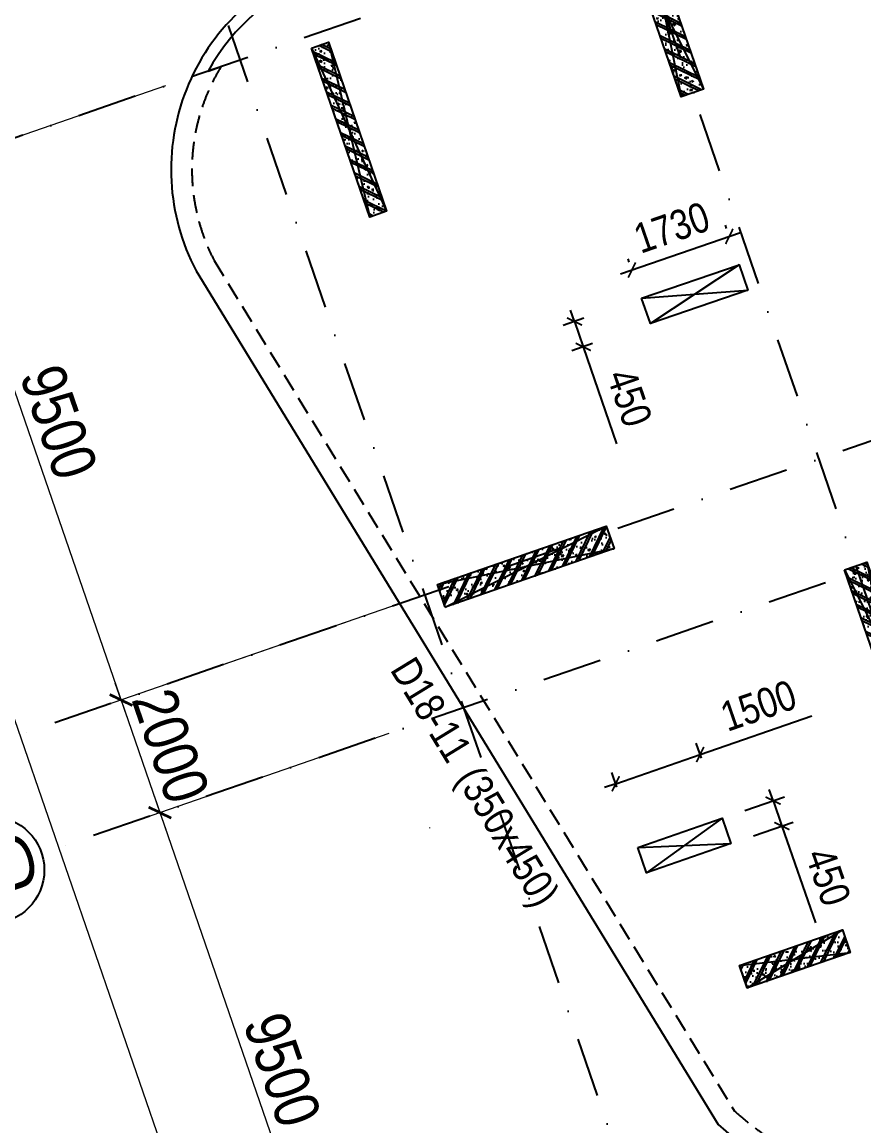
# Model space of a CAD drawing. Header units: millimetres. Extents: x -159515 to 1327256, y -225156 to 138737.
# Drawn here: x 31984 to 46119, y -167827 to -149301 of the extents above; entities that cross this region are included whole.
import ezdxf
from ezdxf.enums import TextEntityAlignment as Align

# ---------------------------------------------------------------- set-up
doc = ezdxf.new("R2010")
doc.units = ezdxf.units.MM
doc.header["$MEASUREMENT"] = 0
doc.linetypes.add('DASHDOT', pattern=[1, 0.5, -0.25, 0, -0.25])
doc.linetypes.add('DASHED', pattern=[4.5, 3, -1.5])
for name, color, linetype in [('ccu11-Khuat', 9, 'DASHED'), ('ccu11-Manh', 8, 'Continuous'), ('ccu11-Thay', 7, 'Continuous'), ('ccu12-Text', 31, 'Continuous'), ('KC2-DIM', 251, 'Continuous'), ('KC2-HOOPS', 6, 'Continuous'), ('KT-Luoi truc South Tower', 8, 'DASHDOT'), ('ST_MBDV Cot vach 220805$0$AUDIT_I_220805193045-1', 50, 'Continuous'), ('Xref_ST_MBDV Cot vach 30.7.2022|Xref_ST_MBDV Cot vach 30.7.2022|Xref_ST_MBDV Cot vach 30.7.2022|Xref_ST_MBDV Cot vach 30.7.2022|KC-Betong', 6, 'Continuous')]:
    doc.layers.add(name, color=color, linetype=linetype)
doc.layers.add('ccu12-Tencaukien', color=9, linetype='Continuous', lineweight=15)
doc.layers.add('KT-Kich thuoc', color=159, linetype='Continuous', lineweight=18)
doc.styles.add('Arial Narrow', font='ARIALN.TTF')
doc.styles.add('ST_MBDV Cot vach 220805$0$HBA-Text', font='GOTHIC.TTF')
doc.dimstyles.new('ccu12-200', dxfattribs={"dimscale": 200, "dimtxt": 2.5, "dimasz": 1, "dimexe": 1, "dimexo": 2, "dimgap": 1, "dimtad": 1, "dimdec": 0, "dimrnd": 5, "dimdsep": 46, "dimtxsty": 'Arial Narrow', "dimblk": 'ARCHTICK', "dimcen": -1, "dimdle": 1, "dimclrd": 256, "dimclre": 256, "dimclrt": 3, "dimadec": 0, "dimazin": 2, "dimtfac": 0.1, "dimtdec": 0, "dimtmove": 0, "dimatfit": 1, "dimldrblk": 'ARCHTICK', "dimfxl": 1, "dimtvp": 0.833333, "dimtolj": 1, "dimtzin": 12, "dimarcsym": 0})
doc.dimstyles.new('CCU_1-300', dxfattribs={"dimscale": 300, "dimtxt": 2.5, "dimasz": 1, "dimexe": 1, "dimexo": 2, "dimgap": 0.5, "dimtad": 1, "dimdec": 0, "dimdsep": 46, "dimtxsty": 'Arial Narrow', "dimblk": 'ARCHTICK', "dimcen": -1, "dimdle": 1, "dimclrd": 256, "dimclre": 256, "dimclrt": 3, "dimadec": 0, "dimazin": 2, "dimtfac": 0.1, "dimtdec": 0, "dimtix": 1, "dimtmove": 2, "dimatfit": 1, "dimfxl": 1, "dimtvp": 0.833333, "dimtolj": 1, "dimtzin": 12, "dimarcsym": 0})
pattern_1 = [(50, (-550, 3050), (286.904, -25.101), [30, -330]), (355, (-550, 3050), (-55.5, 300.877), [24, -264]), (100.451, (-526.1, 3047.9), (231.404, 275.776), [25.496, -280.457]), (46.184, (-550, 3130), (426.896, -66.208), [45, -495]), (96.636, (-514.43, 3124.5), (373.865, 389.647), [38.244, -420.685]), (351.184, (-550, 3130), (373.865, 389.65), [36, -396]), (21, (-510, 3110), (238.763, -161.048), [30, -330]), (326, (-510, 3110), (97.326, 290.06), [24, -264]), (71.451, (-490.1, 3096.58), (336.09, 129.012), [25.496, -280.457]), (37.5, (-550, 3050), (4.864, 133.1575), [0, -260.8, 0, -268, 0, -265]), (7.5, (-550, 3050), (105.228, 157.7647), [0, -152.8, 0, -254.8, 0, -101]), (327.5, (-639.2, 3050), (213.529, -9.022), [0, -100, 0, -312, 0, -414]), (317.5, (-679.2, 3050), (233.274, 40.042), [0, -130, 0, -207.2, 0, -294]), (45, (-550, 3050), (-120.208, 120.208), []), (45, (-550, 3099), (-120.208, 120.208), [])]

# ---------------------------------------------------------------- blocks, each defined once
blk = doc.blocks.new('_ArchTick')
at = {"color": 0, "const_width": 0.15}
blk.add_lwpolyline([(-0.5, -0.5), (0.5, 0.5)], dxfattribs=at)
blk = doc.blocks.new('*D422')
at = {"layer": 'Defpoints', "color": 0, "transparency": 16777216}
for p in [(-107244, 41911, 0), (-103322, 33214, 0), (-108556, 31407)]:
    blk.add_point(p, dxfattribs=at)
at = {"layer": 'KT-Kich thuoc', "lineweight": -2, "transparency": 16777216}
for p, q in [((-107811, 41715), (-111940, 40289)), ((-111755, 40671), (-108459, 31124)), ((-103889, 33019), (-108840, 31309))]:
    blk.add_line(p, q, dxfattribs=at)
at = {"layer": 'KT-Kich thuoc', "lineweight": -2, "transparency": 16777216, "xscale": 300, "yscale": 300, "zscale": 300}
for p, rotation in [((-111657, 40387), 109.0471379637702), ((-108556, 31407), 289.0471379637702)]:
    blk.add_blockref('_ArchTick', p, dxfattribs=dict(at, rotation=rotation))
at = {"layer": 'KT-Kich thuoc', "color": 3, "transparency": 16777216, "insert": (-109603, 36071), "char_height": 750, "attachment_point": 5, "rotation": 289.0471, "style": 'Arial Narrow'}
blk.add_mtext('\\A1;9500', dxfattribs=at)
blk = doc.blocks.new('*D423')
at = {"layer": 'Defpoints', "color": 0, "transparency": 16777216}
for p in [(-103491, 31041, 0), (-99707, 22296), (-104803, 20537)]:
    blk.add_point(p, dxfattribs=at)
at = {"layer": 'KT-Kich thuoc', "lineweight": -2, "transparency": 16777216}
for p, q in [((-104058, 30845), (-108187, 29419)), ((-108002, 29801), (-104706, 20253)), ((-100274, 22101), (-105087, 20439))]:
    blk.add_line(p, q, dxfattribs=at)
at = {"layer": 'KT-Kich thuoc', "lineweight": -2, "transparency": 16777216, "xscale": 300, "yscale": 300, "zscale": 300}
for p, rotation in [((-107904, 29517), 109.0471379637702), ((-104803, 20537), 289.0471379637702)]:
    blk.add_blockref('_ArchTick', p, dxfattribs=dict(at, rotation=rotation))
at = {"layer": 'KT-Kich thuoc', "color": 3, "transparency": 16777216, "insert": (-105850, 25201), "char_height": 750, "attachment_point": 5, "rotation": 289.0471, "style": 'Arial Narrow'}
blk.add_mtext('\\A1;9500', dxfattribs=at)
blk = doc.blocks.new('*D424')
at = {"layer": 'Defpoints', "color": 0, "transparency": 16777216}
for p in [(-104143, 32931, 0), (-103491, 31041, 0), (-107904, 29517)]:
    blk.add_point(p, dxfattribs=at)
at = {"layer": 'KT-Kich thuoc', "lineweight": -2, "transparency": 16777216}
for p, q in [((-104711, 32735), (-108840, 31310)), ((-108557, 31407), (-108654, 31691)), ((-108557, 31407), (-107904, 29517)), ((-104058, 30845), (-108187, 29419)), ((-107904, 29517), (-107806, 29233))]:
    blk.add_line(p, q, dxfattribs=at)
at = {"layer": 'KT-Kich thuoc', "lineweight": -2, "transparency": 16777216, "xscale": 300, "yscale": 300, "zscale": 300}
for p, rotation in [((-108557, 31407), 289.0471379637702), ((-107904, 29517), 109.0471379637702)]:
    blk.add_blockref('_ArchTick', p, dxfattribs=dict(at, rotation=rotation))
at = {"layer": 'KT-Kich thuoc', "color": 3, "transparency": 16777216, "insert": (-107726, 30636), "char_height": 750, "attachment_point": 5, "rotation": 289.0471, "style": 'Arial Narrow'}
blk.add_mtext('\\A1;2000', dxfattribs=at)
blk = doc.blocks.new('ST_MBDV Cot vach 220805$0$GRID-SYM-flat-103')
at = {"layer": 'ST_MBDV Cot vach 220805$0$AUDIT_I_220805193045-1'}
blk.add_circle((0, 0, 0), 900, dxfattribs=at)
at = {"layer": 'ST_MBDV Cot vach 220805$0$AUDIT_I_220805193045-1', "style": 'ST_MBDV Cot vach 220805$0$HBA-Text'}
blk.add_attdef('GRID', text='', height=900, rotation=19.0471, dxfattribs=at).set_placement((0, 0, 0), align=Align.MIDDLE_CENTER)
blk = doc.blocks.new('*D430')
at = {"layer": 'Defpoints', "color": 0, "transparency": 16777216}
for p in [(-110864, 40661, 0), (-91942, -3636), (-97678, -5616)]:
    blk.add_point(p, dxfattribs=at)
at = {"layer": 'KT-Kich thuoc', "lineweight": -2, "transparency": 16777216}
for p, q in [((-111431, 40465), (-113642, 39702)), ((-113456, 40083), (-97581, -5900)), ((-92509, -3831), (-97962, -5714))]:
    blk.add_line(p, q, dxfattribs=at)
at = {"layer": 'KT-Kich thuoc', "lineweight": -2, "transparency": 16777216, "xscale": 300, "yscale": 300, "zscale": 300}
for p, rotation in [((-113358, 39800), 109.0471379637702), ((-97678, -5616), 289.0471379637702)]:
    blk.add_blockref('_ArchTick', p, dxfattribs=dict(at, rotation=rotation))
at = {"layer": 'KT-Kich thuoc', "color": 3, "transparency": 16777216, "insert": (-105015, 17266), "char_height": 750, "attachment_point": 5, "rotation": 289.0471, "style": 'Arial Narrow'}
blk.add_mtext('\\A1;48047', dxfattribs=at)
blk = doc.blocks.new('*D806')
at = {"layer": 'Defpoints', "color": 0, "transparency": 16777216}
for p in [(43858, -152899), (43943, -153143), (42307, -153708)]:
    blk.add_point(p, dxfattribs=at)
at = {"layer": 'KC2-DIM', "lineweight": -2, "transparency": 16777216}
for p, q in [((42034, -153528), (44047, -152833)), ((43812, -152765), (43793, -152710)), ((42177, -153330), (42158, -153274))]:
    blk.add_line(p, q, dxfattribs=at)
at = {"layer": 'KC2-DIM', "lineweight": -2, "transparency": 16777216, "xscale": 200, "yscale": 200, "zscale": 200}
for p, rotation in [((43858, -152899), 19.04713795678525), ((42223, -153463), 199.0471379567852)]:
    blk.add_blockref('_ArchTick', p, dxfattribs=dict(at, rotation=rotation))
at = {"layer": 'KC2-DIM', "color": 3, "transparency": 16777216, "insert": (42892, -152751), "char_height": 500, "attachment_point": 5, "rotation": 19.0471, "style": 'Arial Narrow'}
blk.add_mtext('\\A1;1730', dxfattribs=at)
blk = doc.blocks.new('*D807')
at = {"layer": 'Defpoints', "color": 0, "transparency": 16777216}
for p in [(41794, -154142), (41941, -154568), (41406, -154752)]:
    blk.add_point(p, dxfattribs=at)
at = {"layer": 'KC2-DIM', "lineweight": -2, "transparency": 16777216}
for p, q in [((41416, -154273), (41070, -154392)), ((41259, -154327), (41194, -154138)), ((41259, -154327), (41406, -154752)), ((41562, -154698), (41217, -154817)), ((41406, -154752), (41967, -156379))]:
    blk.add_line(p, q, dxfattribs=at)
at = {"layer": 'KC2-DIM', "lineweight": -2, "transparency": 16777216, "xscale": 200, "yscale": 200, "zscale": 200}
for p, rotation in [((41259, -154327), 289.0471379563727), ((41406, -154752), 109.0471379563727)]:
    blk.add_blockref('_ArchTick', p, dxfattribs=dict(at, rotation=rotation))
at = {"layer": 'KC2-DIM', "color": 3, "transparency": 16777216, "insert": (42182, -155606), "char_height": 500, "attachment_point": 5, "rotation": 289.0471, "style": 'Arial Narrow'}
blk.add_mtext('\\A1;450', dxfattribs=at)
blk = doc.blocks.new('*D808')
at = {"layer": 'Defpoints', "color": 0, "transparency": 16777216}
for p in [(43369, -161595), (43520, -162032), (42102, -162521)]:
    blk.add_point(p, dxfattribs=at)
at = {"layer": 'KC2-DIM', "lineweight": -2, "transparency": 16777216}
for p, q in [((43369, -161595), (45245, -160947)), ((43390, -161654), (43304, -161406)), ((41951, -162084), (43369, -161595)), ((41972, -162143), (41886, -161895)), ((41951, -162084), (41762, -162150))]:
    blk.add_line(p, q, dxfattribs=at)
at = {"layer": 'KC2-DIM', "lineweight": -2, "transparency": 16777216, "xscale": 200, "yscale": 200, "zscale": 200}
for p, rotation in [((43369, -161595), 199.047137954421), ((41951, -162084), 19.04713795442101)]:
    blk.add_blockref('_ArchTick', p, dxfattribs=dict(at, rotation=rotation))
at = {"layer": 'KC2-DIM', "color": 3, "transparency": 16777216, "insert": (44348, -160775), "char_height": 500, "attachment_point": 5, "rotation": 19.0471, "style": 'Arial Narrow'}
blk.add_mtext('\\A1;1500', dxfattribs=at)
blk = doc.blocks.new('*D809')
at = {"layer": 'Defpoints', "color": 0, "transparency": 16777216}
for p in [(43738, -162664), (44742, -162794), (43885, -163089)]:
    blk.add_point(p, dxfattribs=at)
at = {"layer": 'KC2-DIM', "lineweight": -2, "transparency": 16777216}
for p, q in [((44595, -162368), (44530, -162179)), ((44117, -162534), (44784, -162303)), ((44595, -162368), (44742, -162794)), ((44263, -162959), (44931, -162729)), ((44742, -162794), (45303, -164420))]:
    blk.add_line(p, q, dxfattribs=at)
at = {"layer": 'KC2-DIM', "lineweight": -2, "transparency": 16777216, "xscale": 200, "yscale": 200, "zscale": 200}
for p, rotation in [((44595, -162368), 289.0471379540273), ((44742, -162794), 109.0471379540273)]:
    blk.add_blockref('_ArchTick', p, dxfattribs=dict(at, rotation=rotation))
at = {"layer": 'KC2-DIM', "color": 3, "transparency": 16777216, "insert": (45518, -163648), "char_height": 500, "attachment_point": 5, "rotation": 289.0471, "style": 'Arial Narrow'}
blk.add_mtext('\\A1;450', dxfattribs=at)
blk = doc.blocks.new('*U192')
at = {"layer": 'ccu12-Tencaukien', "color": 8, "ltscale": 10000}
blk.add_line((361, -155), (354, -155), dxfattribs=at)
at = {"layer": 'ccu12-Text', "color": 2, "style": 'Arial Narrow', "width": 0.8}
blk.add_attdef('SH', text='', height=300, dxfattribs=at).set_placement((276, 6), align=Align.BOTTOM_RIGHT)
at = {"layer": 'ccu12-Text', "color": 31, "style": 'Arial Narrow', "width": 0.8}
for tag, p in [('(', (508, -75)), ('KT', (633, -75)), (')', (963, -75))]:
    blk.add_attdef(tag, text='', height=250, dxfattribs=at).set_placement(p, align=Align.BOTTOM_LEFT)
blk = doc.blocks.new('A$C44b66c09')
at = {"layer": 'KC2-HOOPS', "elevation": 0}
blk.add_lwpolyline([(8388, -15195), (10114, -14596), (10246, -14976), (8518, -15572), (8387, -15195)], dxfattribs=at)
blk = doc.blocks.new('*U951')
h = blk.add_hatch()
h.set_pattern_fill('VATLIEU04', color=250, scale=40, style=0, pattern_type=2)
h.set_pattern_definition(pattern_1)
h.paths.add_polyline_path([(-475, -475), (-75, -475), (-75, 2525), (-475, 2525)])
at = {"color": 6, "ltscale": 0.25}
blk.add_lwpolyline([(-475, -475), (-75, -475), (-75, 2525), (-475, 2525)], close=True, dxfattribs=at)
at = {"layer": 'Defpoints', "linetype": 'ByBlock', "ltscale": 30}
for p, q in [((-75, -475), (-475, 2525)), ((-475, -475), (-75, 2525))]:
    blk.add_line(p, q, dxfattribs=at)
blk = doc.blocks.new('*U952')
h = blk.add_hatch()
h.set_pattern_fill('VATLIEU04', color=250, scale=40, style=0, pattern_type=2)
h.set_pattern_definition(pattern_1)
h.paths.add_polyline_path([(-475, -475), (-75, -475), (-75, 2525), (-475, 2525)])
at = {"color": 6, "ltscale": 0.25}
blk.add_lwpolyline([(-475, -475), (-75, -475), (-75, 2525), (-475, 2525)], close=True, dxfattribs=at)
at = {"layer": 'Defpoints', "linetype": 'ByBlock', "ltscale": 30}
for p, q in [((-75, -475), (-475, 2525)), ((-475, -475), (-75, 2525))]:
    blk.add_line(p, q, dxfattribs=at)
blk = doc.blocks.new('*U45')
h = blk.add_hatch()
h.set_pattern_fill('VATLIEU04', color=250, scale=40, style=0, pattern_type=2)
h.set_pattern_definition([(50, (-550, 1877.43), (286.904, -25.1), [30, -330]), (355, (-550, 1877.43), (-55.5, 300.877), [24, -264]), (100.451, (-526.1, 1875.33), (231.404, 275.776), [25.496, -280.457]), (46.184, (-550, 1957.43), (426.896, -66.21), [45, -495]), (96.636, (-514.43, 1951.9), (373.865, 389.65), [38.244, -420.685]), (351.184, (-550, 1957.43), (373.865, 389.65), [36, -396]), (21, (-510, 1937.43), (238.763, -161.048), [30, -330]), (326, (-510, 1937.43), (97.326, 290.06), [24, -264]), (71.451, (-490.1, 1924), (336.09, 129.012), [25.496, -280.457]), (37.5, (-550, 1877.43), (4.864, 133.1575), [0, -260.8, 0, -268, 0, -265]), (7.5, (-550, 1877.43), (105.228, 157.765), [0, -152.8, 0, -254.8, 0, -101]), (327.5, (-639.2, 1877.43), (213.529, -9.022), [0, -100, 0, -312, 0, -414]), (317.5, (-679.2, 1877.43), (233.274, 40.042), [0, -130, 0, -207.2, 0, -294]), (45, (-550, 1877.43), (-120.208, 120.208), []), (45, (-550, 1926.43), (-120.208, 120.208), [])])
h.paths.add_polyline_path([(-475, -475), (-75, -475), (-75, 1352), (-475, 1352)])
at = {"color": 6, "ltscale": 0.25}
blk.add_lwpolyline([(-475, -475), (-75, -475), (-75, 1352), (-475, 1352)], close=True, dxfattribs=at)
at = {"layer": 'Defpoints', "linetype": 'ByBlock', "ltscale": 30}
for p, q in [((-75, -475), (-475, 1352)), ((-475, -475), (-75, 1352))]:
    blk.add_line(p, q, dxfattribs=at)
blk = doc.blocks.new('*U53')
h = blk.add_hatch()
h.set_pattern_fill('VATLIEU04', color=250, scale=40, style=0, pattern_type=2)
h.set_pattern_definition([(50, (-650, 3050), (286.904, -25.101), [30, -330]), (355, (-650, 3050), (-55.5, 300.877), [24, -264]), (100.451, (-626.1, 3047.9), (231.404, 275.776), [25.496, -280.457]), (46.184, (-650, 3130), (426.896, -66.208), [45, -495]), (96.636, (-614.43, 3124.5), (373.865, 389.647), [38.244, -420.685]), (351.184, (-650, 3130), (373.865, 389.65), [36, -396]), (21, (-610, 3110), (238.763, -161.048), [30, -330]), (326, (-610, 3110), (97.326, 290.06), [24, -264]), (71.451, (-590.1, 3096.58), (336.09, 129.012), [25.496, -280.457]), (37.5, (-650, 3050), (4.864, 133.1575), [0, -260.8, 0, -268, 0, -265]), (7.5, (-650, 3050), (105.228, 157.7647), [0, -152.8, 0, -254.8, 0, -101]), (327.5, (-739.2, 3050), (213.529, -9.022), [0, -100, 0, -312, 0, -414]), (317.5, (-779.2, 3050), (233.274, 40.042), [0, -130, 0, -207.2, 0, -294]), (45, (-650, 3050), (-120.208, 120.208), []), (45, (-650, 3099), (-120.208, 120.208), [])])
h.paths.add_polyline_path([(-475, -475), (-175, -475), (-175, 2525), (-475, 2525)])
at = {"color": 6, "ltscale": 0.25}
blk.add_lwpolyline([(-475, -475), (-175, -475), (-175, 2525), (-475, 2525)], close=True, dxfattribs=at)
at = {"layer": 'Defpoints', "linetype": 'ByBlock', "ltscale": 30}
for p, q in [((-175, -475), (-475, 2525)), ((-475, -475), (-175, 2525))]:
    blk.add_line(p, q, dxfattribs=at)
blk = doc.blocks.new('MBC-T8')
at = {"layer": 'Xref_ST_MBDV Cot vach 30.7.2022|Xref_ST_MBDV Cot vach 30.7.2022|Xref_ST_MBDV Cot vach 30.7.2022|Xref_ST_MBDV Cot vach 30.7.2022|KC-Betong', "linetype": 'ByBlock', "xscale": -1}
for name, p, rotation in [('*U952', (-74555, 26602, 0), 199.0471379540016), ('*U53', (-79783, 24585, 0), 199.0471379540016), ('*U952', (-70834, 15826, 0), 199.0471379540016), ('*U45', (-72774, 9708, 0), 289.0471379540017)]:
    blk.add_blockref(name, p, dxfattribs=dict(at, rotation=rotation))
at = {"layer": 'Xref_ST_MBDV Cot vach 30.7.2022|Xref_ST_MBDV Cot vach 30.7.2022|Xref_ST_MBDV Cot vach 30.7.2022|Xref_ST_MBDV Cot vach 30.7.2022|KC-Betong', "linetype": 'ByBlock', "extrusion": (-1.72044e-08, -5.9383e-09, 1), "xscale": -1, "rotation": 289.0507796949594}
blk.add_blockref('*U951', (-77848, 16102, 0), dxfattribs=at)
blk = doc.blocks.new('MBCV-T8')
blk.add_blockref('MBC-T8', (30901, -15834, 0))
blk = doc.blocks.new('Asix South Tower')
at = {"layer": 'KT-Luoi truc South Tower', "ltscale": 2000}
for p, q in [((-45928.1, 63080), (-113358.3, 39799.9)), ((-102102.2, 50685.3), (-83937, -1929.8)), ((-108719, 48400.9), (-90553.7, -4214.3)), ((-67132.6, 45709), (-110541.5, 30722.1)), ((-66479.9, 43818.5), (-109888.9, 28831.6))]:
    blk.add_line(p, q, dxfattribs=at)
at = {"layer": 'KT-Kich thuoc'}
ref = blk.add_blockref('ST_MBDV Cot vach 220805$0$GRID-SYM-flat-103', (-110745.1, 28554.5, 0), dxfattribs=at)
ref.add_attrib('GRID', 'S-D', dxfattribs={"layer": 'ST_MBDV Cot vach 220805$0$AUDIT_I_220805193045-1', "height": 900, "rotation": 19, "style": 'ST_MBDV Cot vach 220805$0$HBA-Text', "width": 0.75}).set_placement((-110745.1, 28554.5, 0), align=Align.MIDDLE_CENTER)
for base, p1, p2, picture, middle in [((-108556.5, 31407.3), (-107243.8, 41910.9, 0), (-103322.2, 33214.4, 0), '*D422', (-109602.9, 36071.2)), ((-97678.5, -5616.2), (-110863.9, 40661.1, 0), (-91942.1, -3635.7), '*D430', (-105014.6, 17265.8)), ((-107903.8, 29516.9), (-104143.5, 32931, 0), (-103490.8, 31040.5, 0), '*D424', (-107726.4, 30636.1)), ((-104803.5, 20536.9), (-103490.8, 31040.5, 0), (-99707.3, 22296.4), '*D423', (-105849.9, 25200.8))]:
    dim = blk.add_linear_dim(base=base, p1=p1, p2=p2, angle=109.04714, dimstyle='CCU_1-300', dxfattribs=at)
    dim.commit()
    dim.dimension.update_dxf_attribs({"geometry": picture, "text_midpoint": middle})

msp = doc.modelspace()

# ---------------------------------------------------------------- linework, layer by layer
for points in [[(72843.9, -147071.8), (72843, -147072.1), (70254.3, -139708.4, 0.3383369), (66380.9, -138172.2), (36945.1, -148327.3, 0.4594567), (34905, -153476.7), (43673.7, -167803.1, 0.2796886), (48639.9, -168834.4), (71357.3, -160996.7, 0.2042795), (71423.6, -160875.6), (71647.4, -159845.8, -0.2754116), (72375.3, -159045.2), (76787.7, -157527.4, -0.4141945), (77948.7, -158091.9), (86278, -182182.6, 0.3197537), (91098, -185616.1), (136235.4, -185616.1, 0.3653099), (141201.3, -181305.4, 0.1024343), (141192.4, -179683.5), (138751.2, -168212.8, 0.1326112), (137284.9, -165414.2, 0.0664995), (136153.7, -164499.8, 0.1376153), (134073.1, -163916.1), (108429.4, -163916.1)], [(72909.2, -147260.8), (72720.3, -147326.1), (70072.5, -139794.2, 0.3361243), (66440.6, -138363.1), (37010.4, -148516.3, 0.186797), (35107.7, -150124, 0.186797)]]:
    msp.add_lwpolyline(points, format="xyb")
at = {"layer": 'ccu11-Khuat', "ltscale": 100}
msp.add_lwpolyline([(35107.7, -150124), (35324.5, -150049.1, 0.2639162), (35209.6, -153303.9), (43946.8, -167578.8, 0.1226609), (45876.4, -168622.4), (45628.1, -168708.1)], format="xyb", dxfattribs=at)
at = {"layer": 'ccu11-Manh'}
for p, q in [((44021.8, -153372.9), (42533.4, -154362.9)), ((42386.6, -153937.5), (44168.7, -153798.3)), ((43738.5, -162664.1), (42467.4, -163579)), ((42320.6, -163153.6), (43885.3, -163089.5))]:
    msp.add_line(p, q, dxfattribs=at)
at = {"layer": 'ccu11-Thay'}
for points in [[(42386.6, -153937.5), (44021.8, -153372.9), (44168.7, -153798.3), (42533.4, -154362.9), (42386.6, -153937.5)], [(42320.6, -163153.6), (43738.5, -162664.1), (43885.3, -163089.5), (42467.4, -163579), (42320.6, -163153.6)]]:
    msp.add_lwpolyline(points, dxfattribs=at)
at = {"layer": 'KC2-HOOPS', "elevation": 0}
msp.add_lwpolyline([(44030.4, -165133.8), (45757, -164535), (45888.3, -164915.4), (44160.9, -165511.8), (44029.9, -165134)], dxfattribs=at)

# ---------------------------------------------------------------- block references
msp.add_blockref('MBCV-T8', (86328.4, -158782.3, 0))
at = {"layer": 'ccu12-Tencaukien', "extrusion": (-6.06715e-07, -8.85836e-07, 1)}
ref = msp.add_blockref('*U192', (38982.8, -162133, 0.1), dxfattribs=dict(at, xscale=1.815893337873054, yscale=1.815893337873054, zscale=1.815893337873054, rotation=281.0064109375518))
ref.add_attrib('KT', '(350x450)', dxfattribs={"color": 31, "extrusion": (-6.06715e-07, -8.85836e-07, 1), "height": 500, "rotation": 301.46948, "style": 'Arial Narrow'}).set_placement((39129.7, -162073.4, 0.1), align=Align.BOTTOM_LEFT)
ref.add_attrib('SH', 'D18-11', dxfattribs={"color": 2, "extrusion": (-6.06715e-07, -8.85836e-07, 1), "height": 500, "rotation": 301.46948, "style": 'Arial Narrow'}).set_placement((39004.2, -161851.3, 0.1), align=Align.BOTTOM_RIGHT)
at = {"layer": 'KC2-DIM'}
msp.add_blockref('A$C44b66c09', (35642.5, -149939.3), dxfattribs=at)
at = {"layer": 'KT-Kich thuoc'}
msp.add_blockref('Asix South Tower', (142202.4, -192086.3), dxfattribs=at)

# ---------------------------------------------------------------- dimensions: what is measured, and where the dimension line sits
at = {"layer": 'KC2-DIM'}
for p1, p2, distance, picture, middle in [((42307.3, -153708), (43942.6, -153143.4), 258.9, '*D806', (42891.9, -152750.6)), ((41793.7, -154142.2), (41940.6, -154567.6), -565.7, '*D807', (42182.2, -155606)), ((42102.2, -162521.2), (43520.1, -162031.7), 462.1, '*D808', (44347.7, -160775.4)), ((43738.5, -162664.1), (43885.3, -163089.5), 905.9, '*D809', (45518.1, -163647.6))]:
    dim = msp.add_aligned_dim(p1=p1, p2=p2, distance=distance, dimstyle='ccu12-200', override={"dimzin": 0}, dxfattribs=at)
    dim.commit()
    dim.dimension.update_dxf_attribs({"geometry": picture, "text_midpoint": middle})

doc.saveas('drawing.dxf')
